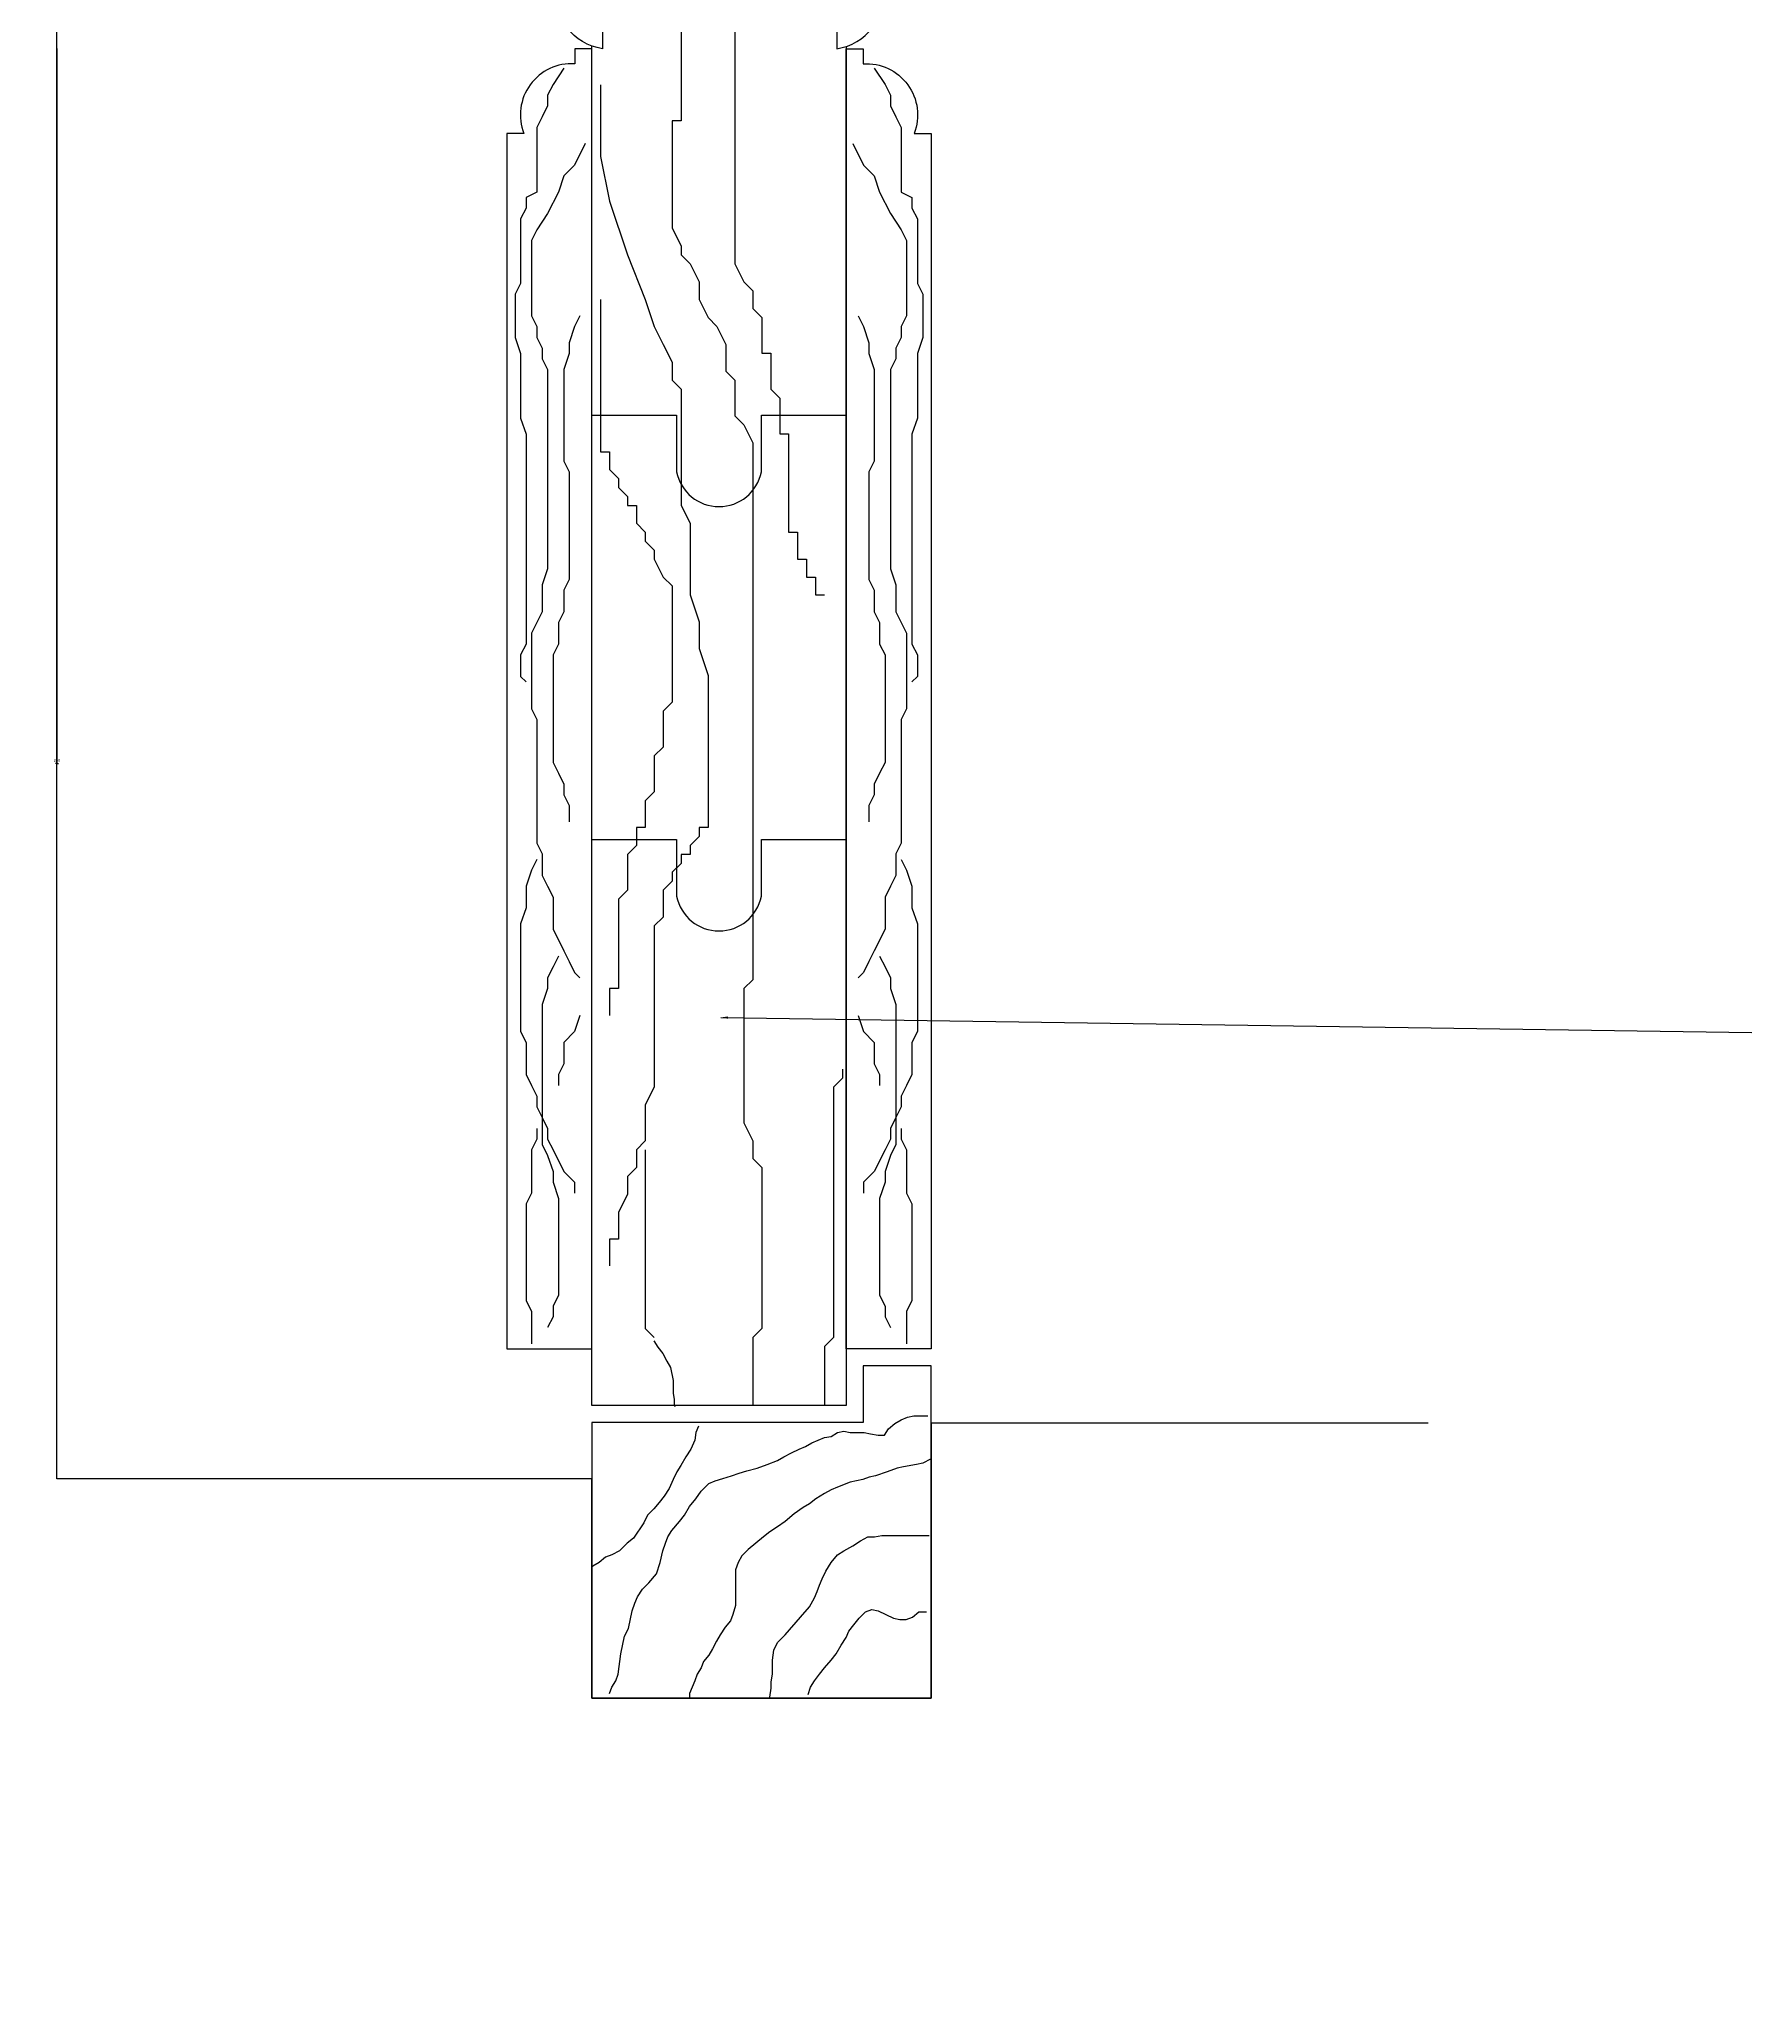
# Model space of a CAD drawing. Header units: metres. Extents: x 394 to 3676, y 649 to 5271.
# Drawn here: x 2736 to 3342, y 1787 to 2483 of the extents above; entities that cross this region are included whole.
import ezdxf

# ---------------------------------------------------------------- set-up
doc = ezdxf.new("R2010")
doc.units = ezdxf.units.M
for name, color, linetype in [('2', 2, 'Continuous'), ('4', 4, 'Continuous'), ('BH', 3, 'Continuous'), ('DIM', 3, 'Continuous')]:
    doc.layers.add(name, color=color, linetype=linetype)
doc.dimstyles.get("Standard").update_dxf_attribs({"dimtxt": 2.5, "dimasz": 2.5, "dimexe": 1.25, "dimexo": 0.625, "dimtad": 1, "dimcen": 2.5, "dimazin": 3, "dimtfac": 1, "dimtmove": 0, "dimatfit": 3})

# ---------------------------------------------------------------- blocks, each defined once
blk = doc.blocks.new('*D2')
for p, q in [((2736.28, 5049.67), (2736.28, 3511.47)), ((2736.53, 3511.47), (2737.27, 3511.47)), ((2741.27, 3511.47), (2742.01, 3511.47)), ((2742.26, 1973.26), (2742.26, 3511.47))]:
    blk.add_line(p, q)
at = {"layer": 'Defpoints'}
for p in [(2736.28, 5049.67), (2736.28, 3511.47), (2742.26, 1973.26)]:
    blk.add_point(p, dxfattribs=at)
at = {"layer": 'DIM', "insert": (2739.27, 3511.47), "char_height": 1, "attachment_point": 5}
blk.add_mtext('3100', dxfattribs=at)
blk = doc.blocks.new('*D13')
for p, q in [((2736.28, 2579.32), (2736.28, 2529.32)), ((2738.27, 2529.32), (2736.03, 2529.32)), ((2742.51, 2529.32), (2740.27, 2529.32)), ((2742.26, 2479.32), (2742.26, 2529.32))]:
    blk.add_line(p, q)
at = {"layer": 'Defpoints'}
for p in [(2736.28, 2579.32), (2742.26, 2529.32), (2742.26, 2479.32)]:
    blk.add_point(p, dxfattribs=at)
at = {"layer": 'DIM', "insert": (2739.27, 2529.32), "char_height": 1, "attachment_point": 5}
blk.add_mtext('50', dxfattribs=at)
blk = doc.blocks.new('*D15')
for p, q in [((2742.26, 2479.32), (2742.26, 2226.29)), ((2742.01, 2226.29), (2741.76, 2226.29)), ((2742.26, 1973.26), (2742.26, 2226.29)), ((2742.26, 2226.29), (2742.26, 2226.29)), ((2742.51, 2226.29), (2742.76, 2226.29))]:
    blk.add_line(p, q)
at = {"layer": 'Defpoints'}
for p in [(2742.26, 2479.32), (2742.26, 2226.29), (2742.26, 1973.26)]:
    blk.add_point(p, dxfattribs=at)
at = {"layer": 'DIM', "insert": (2742.26, 2227.415), "char_height": 1, "attachment_point": 5}
blk.add_mtext('240', dxfattribs=at)

msp = doc.modelspace()

# ---------------------------------------------------------------- hatches: boundary and pattern name
at = {"layer": 'BH'}
h = msp.add_hatch(dxfattribs=at)
h.set_pattern_fill('ANSI31', scale=450)
h.paths.add_polyline_path([(2742.26, 1973.26), (2931.47, 1973.26), (2931.47, 1895.67), (3051.47, 1895.67), (3051.47, 1992.88), (3227.34, 1992.88), (3227.34, 1787.16), (2742.26, 1787.16)])
h = msp.add_hatch(dxfattribs=at)
h.set_pattern_fill('AR-CONC', scale=48)
h.paths.add_polyline_path([(2742.26, 1973.26), (2931.47, 1973.26), (2931.47, 1895.67), (3051.47, 1895.67), (3051.47, 1992.88), (3227.34, 1992.88), (3227.34, 1787.16), (2742.26, 1787.16)])

# ---------------------------------------------------------------- linework, layer by layer
at = {"layer": '2'}
msp.add_lwpolyline([(3227.34, 1992.88), (3051.47, 1992.88), (3051.47, 1895.67), (2931.47, 1895.67), (2931.47, 1973.26), (2742.26, 1973.26)], dxfattribs=at)
at = {"layer": '4'}
for points in [[(2935.26, 2479.2, -0.4), (2918.68, 2500.45, -0.2), (2902.81, 2502.47, -0.16), (2895.31, 2529.2, -0.16), (2902.81, 2555.93, -0.2), (2918.68, 2557.96, -0.4), (2935.26, 2579.2)], [(3018.16, 2479.2, 0.4), (3034.74, 2500.45, 0.2), (3050.61, 2502.47, 0.16), (3058.11, 2529.2, 0.16), (3050.61, 2555.93, 0.2), (3034.74, 2557.96, 0.4), (3018.16, 2579.2)], [(2907.47, 2449.2), (2901.47, 2449.2), (2901.47, 2019.2), (2931.47, 2019.2), (2931.47, 2479.2), (2925.47, 2479.2), (2925.47, 2473.85, 0.55)], [(3045.47, 2449.2), (3051.47, 2449.2), (3051.47, 2019.2), (3021.47, 2019.2), (3021.47, 2479.2), (3027.47, 2479.2), (3027.47, 2473.85, -0.55)]]:
    msp.add_lwpolyline(points, format="xyb", close=True, dxfattribs=at)
msp.add_lwpolyline([(3021.47, 2480.02), (3021.47, 1999.2), (2931.47, 1999.2), (2931.47, 2480.19)], dxfattribs=at)
for points in [[(2931.47, 2349.49), (2961.47, 2349.49), (2961.47, 2329.49, 0.82), (2991.47, 2329.49), (2991.47, 2349.49), (3021.47, 2349.49)], [(2931.47, 2199.36), (2961.47, 2199.36), (2961.47, 2179.36, 0.82), (2991.47, 2179.36), (2991.47, 2199.36), (3021.47, 2199.36)]]:
    msp.add_lwpolyline(points, format="xyb", dxfattribs=at)
msp.add_lwpolyline([(3027.47, 2013.2), (3027.47, 1993.2), (2931.47, 1993.2), (2931.47, 1895.67), (3051.47, 1895.67), (3051.47, 2013.2)], close=True, dxfattribs=at)
at = {"layer": 'BH'}
for p, q in [((2963.08, 2570.87), (2963.08, 2453.74)), ((2982.1, 2501.22), (2982.1, 2403.08)), ((2921.56, 2472.29), (2917.75, 2466.58)), ((3031.39, 2472.29), (3035.2, 2466.58)), ((2917.75, 2466.58), (2915.84, 2462.77)), ((2915.84, 2462.77), (2915.84, 2458.96)), ((2934.56, 2466.4), (2934.56, 2441.07)), ((3035.2, 2466.58), (3037.11, 2462.77)), ((3037.11, 2462.77), (3037.11, 2458.96)), ((2913.94, 2455.15), (2912.03, 2451.34)), ((2915.84, 2458.96), (2913.94, 2455.15)), ((3037.11, 2458.96), (3039.01, 2455.15)), ((3039.01, 2455.15), (3040.92, 2451.34)), ((2912.03, 2451.34), (2912.03, 2428.49)), ((2959.91, 2453.74), (2959.91, 2415.75)), ((2963.08, 2453.74), (2959.91, 2453.74)), ((3040.92, 2451.34), (3040.92, 2428.49)), ((2929.18, 2445.63), (2925.37, 2438.01)), ((2934.56, 2441.07), (2937.73, 2425.24)), ((3023.76, 2445.63), (3027.57, 2438.01)), ((2921.56, 2434.21), (2919.65, 2428.49)), ((2925.37, 2438.01), (2921.56, 2434.21)), ((3027.57, 2438.01), (3031.39, 2434.21)), ((3031.39, 2434.21), (3033.29, 2428.49)), ((2912.03, 2428.49), (2908.22, 2426.59)), ((2919.65, 2428.49), (2915.84, 2420.88)), ((3033.29, 2428.49), (3037.11, 2420.88)), ((3040.92, 2428.49), (3044.73, 2426.59)), ((2908.22, 2422.78), (2906.31, 2418.97)), ((2908.22, 2426.59), (2908.22, 2422.78)), ((2915.84, 2420.88), (2912.03, 2415.17)), ((2937.73, 2425.24), (2944.07, 2406.25)), ((3037.11, 2420.88), (3040.92, 2415.17)), ((3044.73, 2426.59), (3044.73, 2422.78)), ((3044.73, 2422.78), (3046.64, 2418.97)), ((2906.31, 2418.97), (2906.31, 2396.13)), ((2912.03, 2415.17), (2910.12, 2411.36)), ((2959.91, 2415.75), (2963.08, 2409.41)), ((3040.92, 2415.17), (3042.82, 2411.36)), ((3046.64, 2418.97), (3046.64, 2396.13)), ((2910.12, 2411.36), (2910.12, 2384.7)), ((2944.07, 2406.25), (2950.41, 2390.42)), ((2963.08, 2409.41), (2963.08, 2406.25)), ((2963.08, 2406.25), (2966.25, 2403.08)), ((3042.82, 2411.36), (3042.82, 2384.7)), ((2966.25, 2403.08), (2969.42, 2396.75)), ((2982.1, 2403.08), (2985.27, 2396.75)), ((2906.31, 2396.13), (2904.41, 2392.32)), ((2904.41, 2392.32), (2904.41, 2377.08)), ((2969.42, 2396.75), (2969.42, 2390.42)), ((2985.27, 2396.75), (2988.44, 2393.59)), ((2988.44, 2393.59), (2988.44, 2387.25)), ((3046.64, 2396.13), (3048.54, 2392.32)), ((3048.54, 2392.32), (3048.54, 2377.08)), ((2934.56, 2390.42), (2934.56, 2336.6)), ((2950.41, 2390.42), (2953.58, 2380.92)), ((2969.42, 2390.42), (2972.59, 2384.09)), ((2988.44, 2387.25), (2991.61, 2384.09)), ((2910.12, 2384.7), (2912.03, 2380.89)), ((2912.03, 2380.89), (2912.03, 2377.08)), ((2925.37, 2380.89), (2923.47, 2375.18)), ((2927.28, 2384.7), (2925.37, 2380.89)), ((2953.58, 2380.92), (2956.74, 2374.59)), ((2972.59, 2384.09), (2975.76, 2380.92)), ((2975.76, 2380.92), (2978.93, 2374.59)), ((2991.61, 2384.09), (2991.61, 2371.43)), ((3025.67, 2384.7), (3027.57, 2380.89)), ((3027.57, 2380.89), (3029.48, 2375.18)), ((3042.82, 2384.7), (3040.92, 2380.89)), ((3040.92, 2380.89), (3040.92, 2377.08)), ((2904.41, 2377.08), (2906.31, 2371.37)), ((2906.31, 2371.37), (2906.31, 2348.52)), ((2912.03, 2377.08), (2913.94, 2373.28)), ((2913.94, 2373.28), (2913.94, 2369.47)), ((2923.47, 2371.37), (2921.56, 2365.66)), ((2923.47, 2375.18), (2923.47, 2371.37)), ((2956.74, 2374.59), (2959.91, 2368.26)), ((2978.93, 2374.59), (2978.93, 2365.09)), ((2991.61, 2371.43), (2994.77, 2371.43)), ((2994.77, 2371.43), (2994.77, 2358.76)), ((3029.48, 2375.18), (3029.48, 2371.37)), ((3029.48, 2371.37), (3031.39, 2365.66)), ((3040.92, 2377.08), (3039.01, 2373.28)), ((3039.01, 2373.28), (3039.01, 2369.47)), ((3048.54, 2377.08), (3046.64, 2371.37)), ((3046.64, 2371.37), (3046.64, 2348.52)), ((2913.94, 2369.47), (2915.84, 2365.66)), ((2915.84, 2365.66), (2915.84, 2295.21)), ((2921.56, 2365.66), (2921.56, 2333.29)), ((2959.91, 2368.26), (2959.91, 2361.93)), ((2978.93, 2365.09), (2982.1, 2361.93)), ((3031.39, 2365.66), (3031.39, 2333.29)), ((3039.01, 2369.47), (3037.11, 2365.66)), ((3037.11, 2365.66), (3037.11, 2295.21)), ((2959.91, 2361.93), (2963.08, 2358.76)), ((2963.08, 2358.76), (2963.08, 2317.61)), ((2982.1, 2361.93), (2982.1, 2349.26)), ((2994.77, 2358.76), (2997.94, 2355.6)), ((2997.94, 2355.6), (2997.94, 2342.93)), ((2906.31, 2348.52), (2908.22, 2342.81)), ((2982.1, 2349.26), (2985.27, 2346.1)), ((2985.27, 2346.1), (2988.44, 2339.77)), ((3046.64, 2348.52), (3044.73, 2342.81)), ((2908.22, 2342.81), (2908.22, 2268.55)), ((2934.56, 2336.6), (2937.73, 2336.6)), ((2937.73, 2336.6), (2937.73, 2330.27)), ((2988.44, 2339.77), (2988.44, 2149.82)), ((2997.94, 2342.93), (3001.11, 2342.93)), ((3001.11, 2342.93), (3001.11, 2308.11)), ((3044.73, 2342.81), (3044.73, 2268.55)), ((2921.56, 2333.29), (2923.47, 2329.48)), ((2937.73, 2330.27), (2940.9, 2327.1)), ((3031.39, 2333.29), (3029.48, 2329.48)), ((2923.47, 2329.48), (2923.47, 2291.4)), ((2940.9, 2327.1), (2940.9, 2323.94)), ((2940.9, 2323.94), (2944.07, 2320.77)), ((3029.48, 2329.48), (3029.48, 2291.4)), ((2944.07, 2320.77), (2944.07, 2317.61)), ((2944.07, 2317.61), (2947.24, 2317.61)), ((2947.24, 2317.61), (2947.24, 2311.28)), ((2963.08, 2317.61), (2966.25, 2311.28)), ((2947.24, 2311.28), (2950.41, 2308.11)), ((2966.25, 2311.28), (2966.25, 2285.95)), ((2950.41, 2308.11), (2950.41, 2304.94)), ((2950.41, 2304.94), (2953.58, 2301.78)), ((2953.58, 2301.78), (2953.58, 2298.61)), ((3001.11, 2308.11), (3004.28, 2308.11)), ((3004.28, 2308.11), (3004.28, 2298.61)), ((2915.84, 2295.21), (2913.94, 2289.5)), ((2953.58, 2298.61), (2956.74, 2292.28)), ((3004.28, 2298.61), (3007.45, 2298.61)), ((3007.45, 2298.61), (3007.45, 2292.28)), ((3037.11, 2295.21), (3039.01, 2289.5)), ((2913.94, 2289.5), (2913.94, 2279.98)), ((2923.47, 2291.4), (2921.56, 2287.59)), ((2956.74, 2292.28), (2959.91, 2289.11)), ((2959.91, 2289.11), (2959.91, 2247.96)), ((3007.45, 2292.28), (3010.62, 2292.28)), ((3010.62, 2292.28), (3010.62, 2285.95)), ((3029.48, 2291.4), (3031.39, 2287.59)), ((3039.01, 2289.5), (3039.01, 2279.98)), ((2921.56, 2287.59), (2921.56, 2279.98)), ((2966.25, 2285.95), (2969.42, 2276.45)), ((3010.62, 2285.95), (3013.79, 2285.95)), ((3031.39, 2287.59), (3031.39, 2279.98)), ((2912.03, 2276.17), (2910.12, 2272.36)), ((2913.94, 2279.98), (2912.03, 2276.17)), ((2921.56, 2279.98), (2919.65, 2276.17)), ((2919.65, 2276.17), (2919.65, 2268.55)), ((2969.42, 2276.45), (2969.42, 2266.95)), ((3031.39, 2279.98), (3033.29, 2276.17)), ((3033.29, 2276.17), (3033.29, 2268.55)), ((3039.01, 2279.98), (3040.92, 2276.17)), ((3040.92, 2276.17), (3042.82, 2272.36)), ((2908.22, 2268.55), (2906.31, 2264.75)), ((2910.12, 2272.36), (2910.12, 2245.7)), ((2919.65, 2268.55), (2917.75, 2264.75)), ((2969.42, 2266.95), (2972.59, 2257.46)), ((3033.29, 2268.55), (3035.2, 2264.75)), ((3042.82, 2272.36), (3042.82, 2245.7)), ((3044.73, 2268.55), (3046.64, 2264.75)), ((2906.31, 2264.75), (2906.31, 2257.13)), ((2917.75, 2264.75), (2917.75, 2226.66)), ((3035.2, 2264.75), (3035.2, 2226.66)), ((3046.64, 2264.75), (3046.64, 2257.13)), ((2906.31, 2257.13), (2908.22, 2255.23)), ((2972.59, 2257.46), (2972.59, 2203.64)), ((3046.64, 2257.13), (3044.73, 2255.23)), ((2959.91, 2247.96), (2956.74, 2244.79)), ((2910.12, 2245.7), (2912.03, 2241.9)), ((2912.03, 2241.9), (2912.03, 2198.1)), ((2956.74, 2244.79), (2956.74, 2232.13)), ((3042.82, 2245.7), (3040.92, 2241.9)), ((3040.92, 2241.9), (3040.92, 2198.1)), ((2917.75, 2226.66), (2919.65, 2222.86)), ((2956.74, 2232.13), (2953.58, 2228.96)), ((2953.58, 2228.96), (2953.58, 2216.3)), ((3035.2, 2226.66), (3033.29, 2222.86)), ((2919.65, 2222.86), (2921.56, 2219.05)), ((2921.56, 2219.05), (2921.56, 2215.24)), ((3033.29, 2222.86), (3031.39, 2219.05)), ((3031.39, 2219.05), (3031.39, 2215.24)), ((2921.56, 2215.24), (2923.47, 2211.43)), ((2923.47, 2211.43), (2923.47, 2205.72)), ((2953.58, 2216.3), (2950.41, 2213.14)), ((2950.41, 2213.14), (2950.41, 2203.64)), ((3031.39, 2215.24), (3029.48, 2211.43)), ((3029.48, 2211.43), (3029.48, 2205.72)), ((2912.03, 2198.1), (2913.94, 2194.3)), ((2947.24, 2203.64), (2947.24, 2197.31)), ((2950.41, 2203.64), (2947.24, 2203.64)), ((2969.42, 2200.47), (2966.25, 2197.31)), ((2969.42, 2203.64), (2969.42, 2200.47)), ((2972.59, 2203.64), (2969.42, 2203.64)), ((3040.92, 2198.1), (3039.01, 2194.3)), ((2912.03, 2192.39), (2910.12, 2188.58)), ((2913.94, 2194.3), (2913.94, 2186.68)), ((2947.24, 2197.31), (2944.07, 2194.14)), ((2944.07, 2194.14), (2944.07, 2181.48)), ((2963.08, 2190.98), (2959.91, 2187.81)), ((2963.08, 2194.14), (2963.08, 2190.98)), ((2966.25, 2194.14), (2963.08, 2194.14)), ((2966.25, 2197.31), (2966.25, 2194.14)), ((3039.01, 2194.3), (3039.01, 2186.68)), ((3040.92, 2192.39), (3042.82, 2188.58)), ((2910.12, 2188.58), (2908.22, 2182.87)), ((2913.94, 2186.68), (2915.84, 2182.87)), ((2959.91, 2184.64), (2956.74, 2181.48)), ((2959.91, 2187.81), (2959.91, 2184.64)), ((3039.01, 2186.68), (3037.11, 2182.87)), ((3042.82, 2188.58), (3044.73, 2182.87)), ((2908.22, 2182.87), (2908.22, 2175.25)), ((2915.84, 2182.87), (2917.75, 2179.06)), ((2917.75, 2179.06), (2917.75, 2167.64)), ((2944.07, 2181.48), (2940.9, 2178.31)), ((2940.9, 2178.31), (2940.9, 2146.65)), ((2956.74, 2181.48), (2956.74, 2171.98)), ((3037.11, 2182.87), (3035.2, 2179.06)), ((3035.2, 2179.06), (3035.2, 2167.64)), ((3044.73, 2182.87), (3044.73, 2175.25)), ((2908.22, 2175.25), (2906.31, 2169.54)), ((2956.74, 2171.98), (2953.58, 2168.82)), ((3044.73, 2175.25), (3046.64, 2169.54)), ((2906.31, 2169.54), (2906.31, 2131.46)), ((2917.75, 2167.64), (2921.56, 2160.02)), ((2953.58, 2168.82), (2953.58, 2111.83)), ((3035.2, 2167.64), (3031.39, 2160.02)), ((3046.64, 2169.54), (3046.64, 2131.46)), ((2919.65, 2158.12), (2917.75, 2154.31)), ((2921.56, 2160.02), (2923.47, 2156.21)), ((2923.47, 2156.21), (2925.37, 2152.41)), ((3029.48, 2156.21), (3027.57, 2152.41)), ((3031.39, 2160.02), (3029.48, 2156.21)), ((3033.29, 2158.12), (3035.2, 2154.31)), ((2917.75, 2154.31), (2915.84, 2150.5)), ((2915.84, 2150.5), (2915.84, 2146.69)), ((2925.37, 2152.41), (2927.28, 2150.5)), ((2988.44, 2149.82), (2985.27, 2146.65)), ((3027.57, 2152.41), (3025.67, 2150.5)), ((3035.2, 2154.31), (3037.11, 2150.5)), ((3037.11, 2150.5), (3037.11, 2146.69)), ((2915.84, 2146.69), (2913.94, 2140.98)), ((2940.9, 2146.65), (2937.73, 2146.65)), ((2937.73, 2146.65), (2937.73, 2137.16)), ((2985.27, 2146.65), (2985.27, 2099.17)), ((3037.11, 2146.69), (3039.01, 2140.98)), ((2913.94, 2140.98), (2913.94, 2101)), ((2927.28, 2137.17), (2925.37, 2131.46)), ((3025.67, 2137.17), (3027.57, 2131.46)), ((3039.01, 2140.98), (3039.01, 2101)), ((2906.31, 2131.46), (2908.22, 2127.65)), ((2925.37, 2131.46), (2921.56, 2127.65)), ((3027.57, 2131.46), (3031.39, 2127.65)), ((3046.64, 2131.46), (3044.73, 2127.65)), ((2908.22, 2127.65), (2908.22, 2116.23)), ((2921.56, 2127.65), (2921.56, 2120.04)), ((3031.39, 2127.65), (3031.39, 2120.04)), ((3044.73, 2127.65), (3044.73, 2116.23)), ((2908.22, 2116.23), (2910.12, 2112.42)), ((2921.56, 2120.04), (2919.65, 2116.23)), ((2919.65, 2116.23), (2919.65, 2112.42)), ((3020.13, 2115), (3016.96, 2111.83)), ((3020.13, 2118.16), (3020.13, 2115)), ((3031.39, 2120.04), (3033.29, 2116.23)), ((3033.29, 2116.23), (3033.29, 2112.42)), ((3044.73, 2116.23), (3042.82, 2112.42)), ((2910.12, 2112.42), (2912.03, 2108.61)), ((2912.03, 2108.61), (2912.03, 2104.8)), ((2953.58, 2111.83), (2950.41, 2105.5)), ((3016.96, 2111.83), (3016.96, 2023.19)), ((3042.82, 2112.42), (3040.92, 2108.61)), ((3040.92, 2108.61), (3040.92, 2104.8)), ((2912.03, 2104.8), (2913.94, 2101)), ((2913.94, 2101), (2915.84, 2097.19)), ((2913.94, 2101), (2913.94, 2091.48)), ((2950.41, 2105.5), (2950.41, 2092.84)), ((3039.01, 2101), (3037.11, 2097.19)), ((3040.92, 2104.8), (3039.01, 2101)), ((3039.01, 2101), (3039.01, 2091.48)), ((2912.03, 2093.38), (2910.12, 2089.57)), ((2912.03, 2097.19), (2912.03, 2093.38)), ((2915.84, 2097.19), (2915.84, 2093.38)), ((2915.84, 2093.38), (2917.75, 2089.57)), ((2985.27, 2099.17), (2988.44, 2092.84)), ((3037.11, 2093.38), (3035.2, 2089.57)), ((3037.11, 2097.19), (3037.11, 2093.38)), ((3040.92, 2097.19), (3040.92, 2093.38)), ((3040.92, 2093.38), (3042.82, 2089.57)), ((2910.12, 2089.57), (2910.12, 2074.34)), ((2913.94, 2091.48), (2915.84, 2087.67)), ((2915.84, 2087.67), (2917.75, 2081.96)), ((2917.75, 2089.57), (2921.56, 2081.96)), ((2950.41, 2092.84), (2947.24, 2089.67)), ((2947.24, 2089.67), (2947.24, 2083.34)), ((2950.41, 2089.67), (2950.41, 2026.35)), ((2988.44, 2092.84), (2988.44, 2086.5)), ((2988.44, 2086.5), (2991.61, 2083.34)), ((3035.2, 2089.57), (3031.39, 2081.96)), ((3037.11, 2087.67), (3035.2, 2081.96)), ((3039.01, 2091.48), (3037.11, 2087.67)), ((3042.82, 2089.57), (3042.82, 2074.34)), ((2917.75, 2081.96), (2917.75, 2078.15)), ((2921.56, 2081.96), (2925.37, 2078.15)), ((2947.24, 2083.34), (2944.07, 2080.17)), ((2944.07, 2080.17), (2944.07, 2073.84)), ((2991.61, 2083.34), (2991.61, 2026.35)), ((3031.39, 2081.96), (3027.57, 2078.15)), ((3035.2, 2081.96), (3035.2, 2078.15)), ((2910.12, 2074.34), (2908.22, 2070.53)), ((2917.75, 2078.15), (2919.65, 2072.44)), ((2919.65, 2072.44), (2919.65, 2038.16)), ((2925.37, 2078.15), (2925.37, 2074.34)), ((2944.07, 2073.84), (2940.9, 2067.51)), ((3027.57, 2078.15), (3027.57, 2074.34)), ((3035.2, 2078.15), (3033.29, 2072.44)), ((3033.29, 2072.44), (3033.29, 2038.16)), ((3042.82, 2074.34), (3044.73, 2070.53)), ((2908.22, 2070.53), (2908.22, 2036.26)), ((2940.9, 2067.51), (2940.9, 2058.01)), ((3044.73, 2070.53), (3044.73, 2036.26)), ((2940.9, 2058.01), (2937.73, 2058.01)), ((2937.73, 2058.01), (2937.73, 2048.52)), ((2919.65, 2038.16), (2917.75, 2034.35)), ((3033.29, 2038.16), (3035.2, 2034.35)), ((2908.22, 2036.26), (2910.12, 2032.45)), ((2910.12, 2032.45), (2910.12, 2021.03)), ((2917.75, 2030.55), (2915.84, 2026.74)), ((2917.75, 2034.35), (2917.75, 2030.55)), ((3035.2, 2034.35), (3035.2, 2030.55)), ((3035.2, 2030.55), (3037.11, 2026.74)), ((3044.73, 2036.26), (3042.82, 2032.45)), ((3042.82, 2032.45), (3042.82, 2021.03)), ((2950.41, 2026.35), (2953.58, 2023.19)), ((2991.61, 2026.35), (2988.44, 2023.19)), ((2953.45, 2022.01), (2954.81, 2019.76)), ((2954.81, 2019.76), (2956.61, 2017.51)), ((2956.61, 2017.51), (2957.96, 2014.81)), ((2988.44, 2023.19), (2988.44, 1999.2)), ((3016.96, 2023.19), (3013.79, 2020.02)), ((3013.79, 2020.02), (3013.79, 1999.2)), ((2957.96, 2014.81), (2959.31, 2012.56)), ((2959.31, 2012.56), (2960.22, 2008.06)), ((2960.22, 2008.06), (2960.22, 2003.55)), ((2960.22, 2003.55), (2960.67, 2001.3)), ((2960.67, 2001.3), (2960.67, 1999.05)), ((2960.67, 1999.05), (2961.12, 1999.05)), ((2968.33, 1989.6), (2967.88, 1986.9)), ((2969.23, 1991.85), (2968.33, 1989.6)), ((3016.1, 1988.25), (3018.36, 1989.6)), ((3018.36, 1989.6), (3020.61, 1990.05)), ((3020.61, 1990.05), (3022.86, 1989.6)), ((3022.86, 1989.6), (3027.82, 1989.6)), ((3027.82, 1989.6), (3030.08, 1989.15)), ((3030.08, 1989.15), (3032.78, 1988.7)), ((3035.03, 1988.7), (3036.39, 1990.95)), ((3036.39, 1990.95), (3038.64, 1992.75)), ((3038.64, 1992.75), (3040.89, 1994.1)), ((3040.89, 1994.1), (3043.15, 1995)), ((3043.15, 1995), (3045.4, 1995.45)), ((3045.4, 1995.45), (3050.36, 1995.45)), ((2966.53, 1983.74), (2964.72, 1981.04)), ((2967.88, 1986.9), (2966.53, 1983.74)), ((2999.43, 1981.04), (3002.13, 1982.39)), ((3002.13, 1982.39), (3004.84, 1983.74)), ((3004.84, 1983.74), (3007.09, 1984.64)), ((3007.09, 1984.64), (3009.34, 1985.99)), ((3009.34, 1985.99), (3011.6, 1986.9)), ((3011.6, 1986.9), (3013.85, 1987.8)), ((3013.85, 1987.8), (3016.1, 1988.25)), ((3032.78, 1988.7), (3035.03, 1988.7)), ((2961.57, 1975.64), (2960.22, 1972.94)), ((2962.92, 1977.89), (2961.57, 1975.64)), ((2964.72, 1981.04), (2962.92, 1977.89)), ((2980.95, 1974.29), (2983.65, 1975.19)), ((2983.65, 1975.19), (2986.36, 1976.09)), ((2986.36, 1976.09), (2989.96, 1976.99)), ((2989.96, 1976.99), (2993.57, 1978.34)), ((2993.57, 1978.34), (2997.17, 1979.69)), ((2997.17, 1979.69), (2999.43, 1981.04)), ((3035.94, 1975.64), (3031.88, 1974.29)), ((3039.54, 1976.99), (3035.94, 1975.64)), ((3041.79, 1977.44), (3039.54, 1976.99)), ((3046.3, 1978.34), (3041.79, 1977.44)), ((3048.56, 1978.79), (3046.3, 1978.34)), ((3051.26, 1980.14), (3048.56, 1978.79)), ((2958.86, 1969.79), (2957.06, 1967.09)), ((2960.22, 1972.94), (2958.86, 1969.79)), ((2968.33, 1966.18), (2970.13, 1968.89)), ((2970.13, 1968.89), (2972.84, 1971.59)), ((2972.84, 1971.59), (2975.09, 1972.49)), ((2975.09, 1972.49), (2977.79, 1973.39)), ((2977.79, 1973.39), (2980.95, 1974.29)), ((3013.85, 1967.99), (3010.7, 1966.18)), ((3016.1, 1969.34), (3013.85, 1967.99)), ((3018.36, 1970.24), (3016.1, 1969.34)), ((3022.86, 1972.04), (3018.36, 1970.24)), ((3025.12, 1972.49), (3022.86, 1972.04)), ((3027.37, 1972.94), (3025.12, 1972.49)), ((3029.63, 1973.84), (3027.37, 1972.94)), ((3031.88, 1974.29), (3029.63, 1973.84)), ((2953.45, 1962.58), (2951.2, 1960.33)), ((2955.26, 1964.83), (2953.45, 1962.58)), ((2957.06, 1967.09), (2955.26, 1964.83)), ((2964.27, 1960.33), (2966.07, 1963.48)), ((2966.07, 1963.48), (2968.33, 1966.18)), ((3006.19, 1963.03), (3003.03, 1960.78)), ((3008.44, 1964.38), (3006.19, 1963.03)), ((3010.7, 1966.18), (3008.44, 1964.38)), ((2949.85, 1957.63), (2946.24, 1952.23)), ((2951.2, 1960.33), (2949.85, 1957.63)), ((2958.41, 1952.68), (2959.76, 1954.93)), ((2959.76, 1954.93), (2962.47, 1958.08)), ((2962.47, 1958.08), (2964.27, 1960.33)), ((2994.47, 1954.48), (2992.22, 1952.68)), ((2997.17, 1956.28), (2994.47, 1954.48)), ((2999.88, 1958.08), (2997.17, 1956.28)), ((3003.03, 1960.78), (2999.88, 1958.08)), ((2941.29, 1947.73), (2938.58, 1946.37)), ((2943.99, 1950.43), (2941.29, 1947.73)), ((2946.24, 1952.23), (2943.99, 1950.43)), ((2955.71, 1943.67), (2956.61, 1947.73)), ((2956.61, 1947.73), (2957.51, 1950.43)), ((2957.51, 1950.43), (2958.41, 1952.68)), ((2986.81, 1948.18), (2984.55, 1945.92)), ((2992.22, 1952.68), (2986.81, 1948.18)), ((3018.36, 1946.37), (3020.61, 1947.73)), ((3020.61, 1947.73), (3023.77, 1949.53)), ((3023.77, 1949.53), (3026.47, 1951.33)), ((3026.47, 1951.33), (3029.17, 1952.68)), ((3029.17, 1952.68), (3031.43, 1952.68)), ((3031.43, 1952.68), (3034.13, 1953.13)), ((3034.13, 1953.13), (3050.81, 1953.13)), ((2931.82, 1942.32), (2931.37, 1941.87)), ((2934.07, 1943.67), (2931.82, 1942.32)), ((2936.33, 1945.47), (2934.07, 1943.67)), ((2938.58, 1946.37), (2936.33, 1945.47)), ((2954.36, 1939.62), (2955.71, 1943.67)), ((2983.2, 1943.67), (2982.3, 1940.97)), ((2982.3, 1940.97), (2982.3, 1928.37)), ((2984.55, 1945.92), (2983.2, 1943.67)), ((3012.95, 1937.82), (3014.3, 1940.52)), ((3014.3, 1940.52), (3016.1, 1943.67)), ((3016.1, 1943.67), (3018.36, 1946.37)), ((2947.6, 1931.52), (2949.4, 1934.22)), ((2949.4, 1934.22), (2951.65, 1936.47)), ((2951.65, 1936.47), (2954.36, 1939.62)), ((3010.24, 1931.07), (3011.15, 1933.32)), ((3011.15, 1933.32), (3012.05, 1935.57)), ((3012.05, 1935.57), (3012.95, 1937.82)), ((2944.44, 1920.26), (2945.79, 1926.56)), ((2945.79, 1926.56), (2946.69, 1929.27)), ((2946.69, 1929.27), (2947.6, 1931.52)), ((2982.3, 1928.37), (2981.4, 1925.21)), ((3005.29, 1924.31), (3008.44, 1927.92)), ((3008.44, 1927.92), (3010.24, 1931.07)), ((3028.27, 1926.11), (3030.53, 1927.01)), ((3030.53, 1927.01), (3032.78, 1926.56)), ((3032.78, 1926.56), (3035.48, 1925.21)), ((2943.09, 1917.56), (2944.44, 1920.26)), ((2978.69, 1920.71), (2976.89, 1918.01)), ((2980.5, 1922.96), (2978.69, 1920.71)), ((2981.4, 1925.21), (2980.5, 1922.96)), ((2999.88, 1918.01), (3005.29, 1924.31)), ((3021.51, 1917.11), (3022.41, 1919.36)), ((3022.41, 1919.36), (3024.22, 1921.61)), ((3024.22, 1921.61), (3026.02, 1923.86)), ((3026.02, 1923.86), (3028.27, 1926.11)), ((3035.48, 1925.21), (3038.19, 1923.86)), ((3038.19, 1923.86), (3040.44, 1923.41)), ((3040.44, 1923.41), (3042.7, 1923.41)), ((3042.7, 1923.41), (3044.95, 1924.31)), ((3044.95, 1924.31), (3047.2, 1926.11)), ((3047.2, 1926.11), (3049.91, 1926.11)), ((2941.74, 1911.26), (2943.09, 1917.56)), ((2974.19, 1913.06), (2972.84, 1910.81)), ((2975.54, 1915.76), (2974.19, 1913.06)), ((2976.89, 1918.01), (2975.54, 1915.76)), ((2995.37, 1909.01), (2995.82, 1912.61)), ((2995.82, 1912.61), (2997.17, 1915.31)), ((2997.17, 1915.31), (2999.88, 1918.01)), ((3017.91, 1911.26), (3019.71, 1914.41)), ((3019.71, 1914.41), (3021.51, 1917.11)), ((2940.83, 1904.05), (2941.74, 1911.26)), ((2970.13, 1906.3), (2968.78, 1904.05)), ((2971.03, 1908.56), (2970.13, 1906.3)), ((2972.84, 1910.81), (2971.03, 1908.56)), ((2995.37, 1904.05), (2995.37, 1909.01)), ((3012.05, 1904.05), (3013.85, 1906.3)), ((3013.85, 1906.3), (3016.1, 1909.01)), ((3016.1, 1909.01), (3017.91, 1911.26)), ((2937.68, 1897.3), (2938.58, 1899.55)), ((2938.58, 1899.55), (2939.93, 1901.8)), ((2939.93, 1901.8), (2940.83, 1904.05)), ((2966.98, 1899.55), (2966.07, 1897.3)), ((2967.88, 1901.8), (2966.98, 1899.55)), ((2968.78, 1904.05), (2967.88, 1901.8)), ((2994.47, 1895.95), (2994.92, 1899.1)), ((2994.92, 1901.35), (2995.37, 1904.05)), ((2994.92, 1899.1), (2994.92, 1901.35)), ((3007.99, 1896.85), (3008.89, 1899.55)), ((3008.89, 1899.55), (3010.24, 1901.8)), ((3010.24, 1901.8), (3012.05, 1904.05)), ((2966.07, 1897.3), (2966.07, 1895.95))]:
    msp.add_line(p, q, dxfattribs=at)

# ---------------------------------------------------------------- dimensions: what is measured, and where the dimension line sits
at = {"layer": 'DIM'}
for base, p1, p2, text, picture, middle in [((2736.28, 3511.47), (2736.28, 5049.67), (2742.26, 1973.26), '3100', '*D2', (2739.27, 3511.47)), ((2742.26, 2529.32), (2742.26, 2479.32), (2736.28, 2579.32), '50', '*D13', (2739.27, 2529.32)), ((2742.26, 2226.29), (2742.26, 1973.26), (2742.26, 2479.32), '240', '*D15', (2742.26, 2227.415))]:
    dim = msp.add_linear_dim(base=base, p1=p1, p2=p2, text=text, dimstyle='Standard', dxfattribs=at)
    dim.commit()
    dim.dimension.update_dxf_attribs({"geometry": picture, "text_midpoint": middle})

# ---------------------------------------------------------------- leaders
msp.add_leader([(2977.14, 2136.44), (3341.79, 2131.12)], dimstyle='Standard', dxfattribs=at)

doc.saveas('drawing.dxf')
